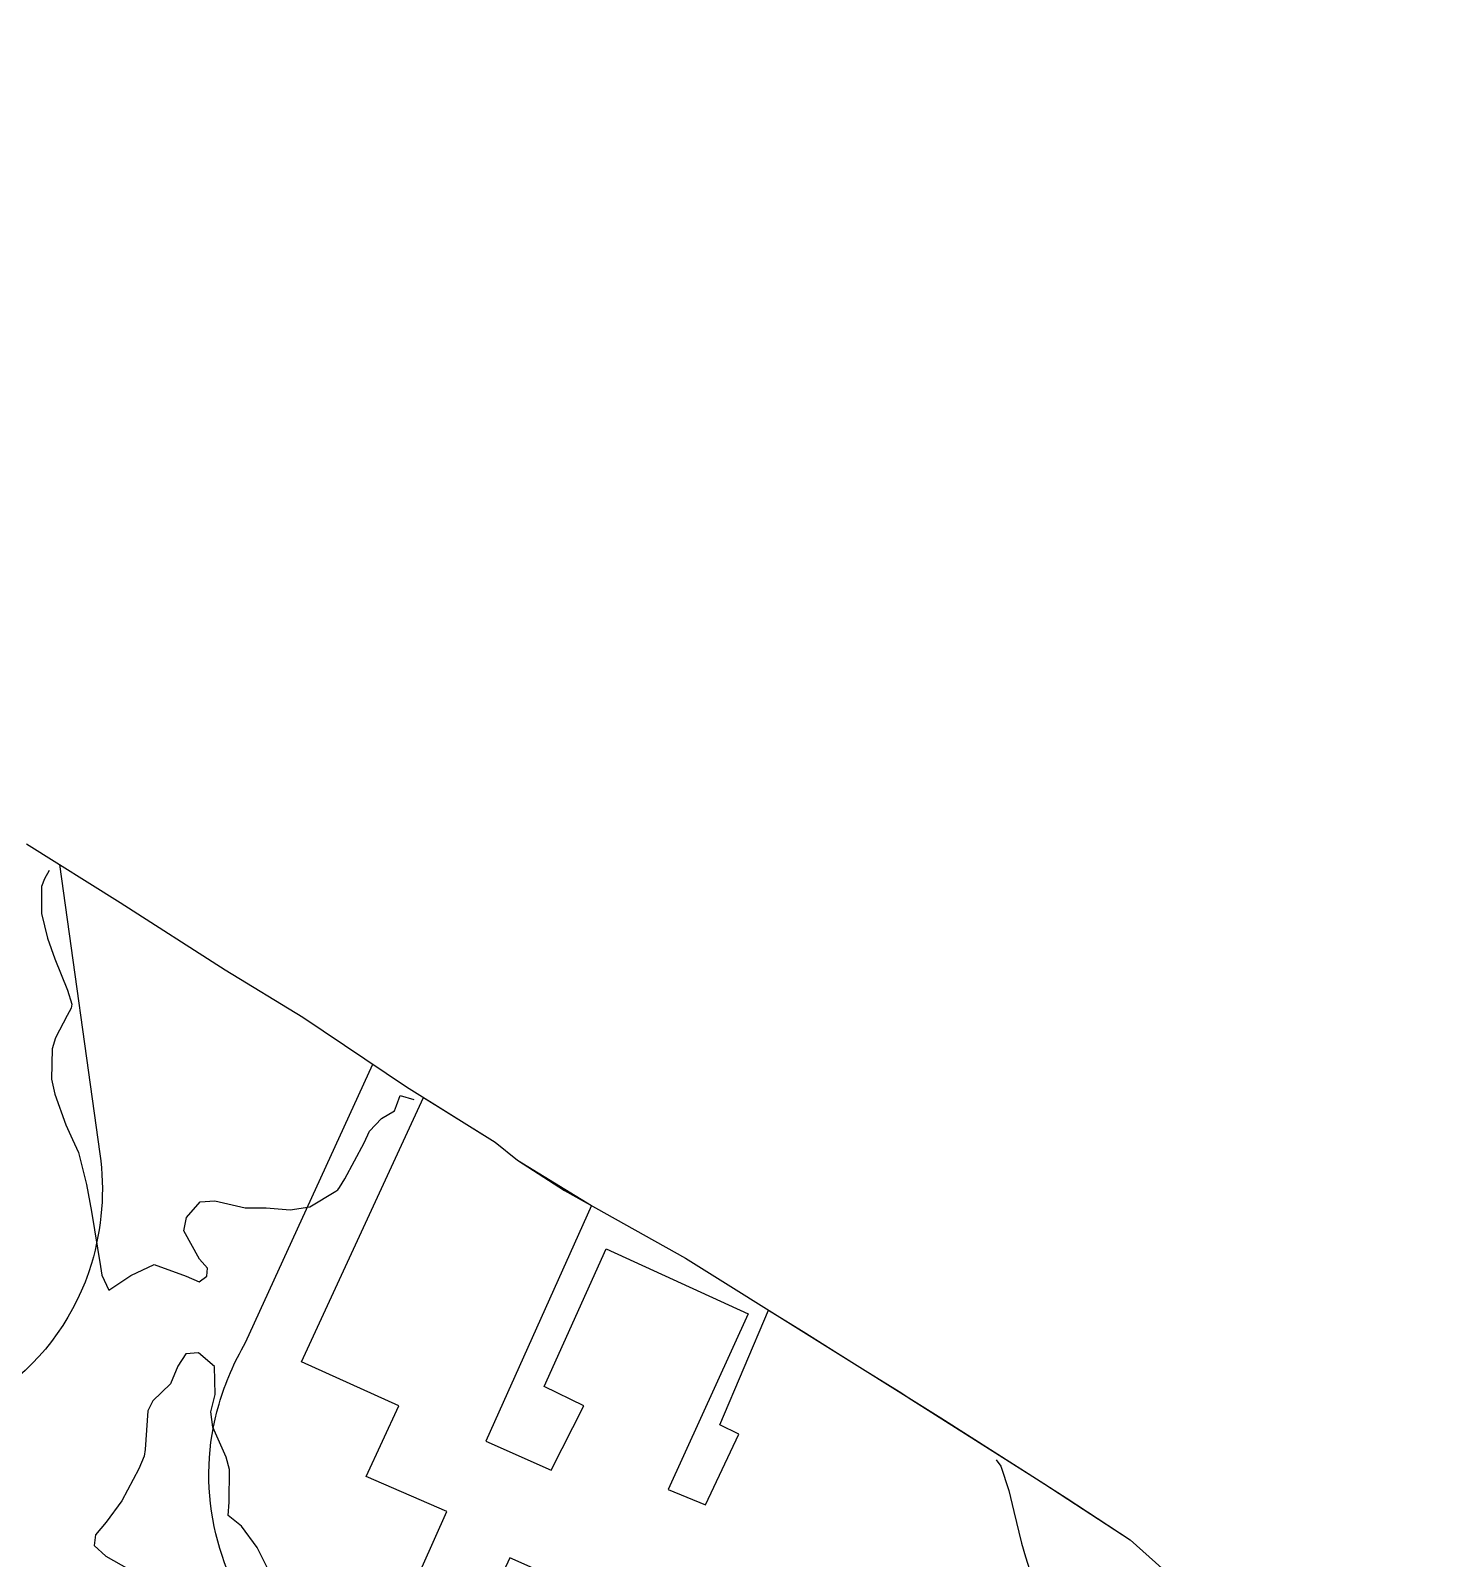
# Model space of a CAD drawing. Header units: metres. Extents: x 298520 to 308411, y 7433745 to 7450750.
# Drawn here: x 306880.6 to 306942.5, y 7435617.5 to 7435685.3 of the extents above; entities that cross this region are included whole.
import ezdxf

# ---------------------------------------------------------------- set-up
doc = ezdxf.new("R2010")
doc.units = ezdxf.units.M
doc.header["$LTSCALE"] = 10
for name, color, linetype in [('Area', 45, 'Continuous'), ('Curvas de Nivel 1m', 11, 'Continuous'), ('Edificações', 30, 'Continuous'), ('Vias Primárias', 230, 'Continuous')]:
    doc.layers.add(name, color=color, linetype=linetype)

msp = doc.modelspace()

# ---------------------------------------------------------------- linework, layer by layer
at = {"layer": 'Area'}
msp.add_polyline3d([(306880.426, 7435649.217, 711.293), (306884.575, 7435646.608, 711.113), (306889.231, 7435643.633, 710.993), (306892.671, 7435641.535, 711.073), (306897.269, 7435638.433, 715.883), (306901.203, 7435635.991, 714.474), (306902.186, 7435635.192, 714.394), (306904.275, 7435633.84, 714.943), (306909.644, 7435630.841, 714.413), (306920.968, 7435623.759, 711.183), (306925.525, 7435620.852, 716.663), (306929.36, 7435618.346, 717.755), (306932.879, 7435615.204, 717.575)], dxfattribs=at)
at = {"layer": 'Curvas de Nivel 1m', "elevation": 711, "flags": 128}
for points in [[(306881.433, 7435648.03), (306881.225, 7435647.656), (306881.086, 7435647.328), (306881.084, 7435646.122), (306881.353, 7435645.028), (306881.681, 7435644.116), (306882.232, 7435642.729), (306882.433, 7435642.108), (306882.4, 7435641.929), (306882.218, 7435641.609), (306881.709, 7435640.614), (306881.553, 7435640.117), (306881.531, 7435638.775), (306881.677, 7435638.115), (306882.163, 7435636.758), (306882.466, 7435636.107), (306882.723, 7435635.528), (306883.085, 7435634.1), (306883.297, 7435632.916), (306883.438, 7435632.097), (306883.707, 7435630.474), (306883.768, 7435630.093), (306884.076, 7435629.422), (306885.054, 7435630.075), (306886.088, 7435630.563), (306887.501, 7435630.046), (306888.08, 7435629.789), (306888.411, 7435630.035), (306888.448, 7435630.396), (306888.09, 7435630.79), (306887.391, 7435632.047), (306887.512, 7435632.646), (306888.122, 7435633.335), (306888.774, 7435633.38), (306890.119, 7435633.079), (306891.053, 7435633.066), (306892.118, 7435632.986), (306892.986, 7435633.115), (306894.131, 7435633.811), (306894.223, 7435633.877), (306894.304, 7435633.967), (306894.534, 7435634.362), (306895.391, 7435635.951), (306895.632, 7435636.477), (306896.169, 7435637.034), (306896.738, 7435637.371), (306896.826, 7435637.608), (306896.99, 7435638.059), (306897.593, 7435637.88)], [(306891.382, 7435616.534), (306890.652, 7435618.003), (306889.952, 7435618.962), (306889.361, 7435619.423), (306889.403, 7435620.018), (306889.427, 7435621.468), (306889.269, 7435622.021), (306888.684, 7435623.348), (306888.595, 7435624.031), (306888.786, 7435624.794), (306888.756, 7435626.029), (306888.042, 7435626.639), (306887.485, 7435626.601), (306887.133, 7435626.049), (306886.811, 7435625.266), (306886.018, 7435624.52), (306885.798, 7435624.063), (306885.69, 7435622.361), (306885.636, 7435622.065), (306885.407, 7435621.498), (306884.65, 7435620.08), (306883.953, 7435619.128), (306883.475, 7435618.567), (306883.419, 7435618.095), (306883.936, 7435617.619), (306884.959, 7435617.043)], [(306923.413, 7435621.9), (306923.617, 7435621.614), (306923.972, 7435620.541), (306924.2, 7435619.606), (306924.547, 7435618.199), (306924.72, 7435617.598), (306925.087, 7435616.431)]]:
    msp.add_lwpolyline(points, dxfattribs=at)
at = {"layer": 'Edificações', "elevation": 715.614}
for points in [[(306896.865, 7435614.694), (306899.059, 7435619.6), (306895.477, 7435621.163), (306896.937, 7435624.29), (306892.619, 7435626.242), (306898.021, 7435637.966), (306901.203, 7435635.991), (306902.186, 7435635.192), (306905.473, 7435633.17), (306900.792, 7435622.726), (306903.68, 7435621.435), (306905.137, 7435624.291), (306903.377, 7435625.143), (306906.128, 7435631.253), (306912.426, 7435628.369), (306908.879, 7435620.588), (306910.529, 7435619.902), (306912.014, 7435623.033), (306911.162, 7435623.445), (306913.326, 7435628.538), (306914.975, 7435627.507), (306916.263, 7435626.702), (306917.616, 7435625.855), (306919.111, 7435624.92), (306919.682, 7435624.563), (306925.049, 7435621.156), (306926.515, 7435620.205), (306928.371, 7435618.992), (306929.36, 7435618.346), (306932.879, 7435615.204)], [(306906.21, 7435615.619), (306901.846, 7435617.556), (306899.906, 7435613.33)]]:
    msp.add_lwpolyline(points, dxfattribs=at)
at = {"layer": 'Vias Primárias'}
for points, elevation in [([(306881.891, 7435648.296), (306883.676, 7435635.461, -0.108054), (306883.301, 7435630.608, -0.162466), (306879.362, 7435625.025, -0.210378), (306870.252, 7435622.993), (306853.618, 7435630.024), (306833.971, 7435639.125, -0.018768), (306831.362, 7435640.454, -0.222667), (306830.138, 7435642.155), (306828.748, 7435646.22), (306828.216, 7435648.879), (306825.444, 7435667.936), (306823.254, 7435685.282)], 711.23), ([(306942.496, 7435609.281), (306940.045, 7435603.855, -0.06348), (306938.607, 7435601.515, -0.162289), (306932.485, 7435597.58, -0.148496), (306925.458, 7435597.899), (306904.574, 7435607.483), (306893.59, 7435612.028, -0.135567), (306890.928, 7435614.102, -0.108291), (306888.745, 7435618.94, -0.124261), (306888.958, 7435624.364, -0.059854), (306890.132, 7435627.093), (306895.778, 7435639.439)], 712.389)]:
    msp.add_lwpolyline(points, format="xyb", dxfattribs=dict(at, elevation=elevation))

doc.saveas('drawing.dxf')
